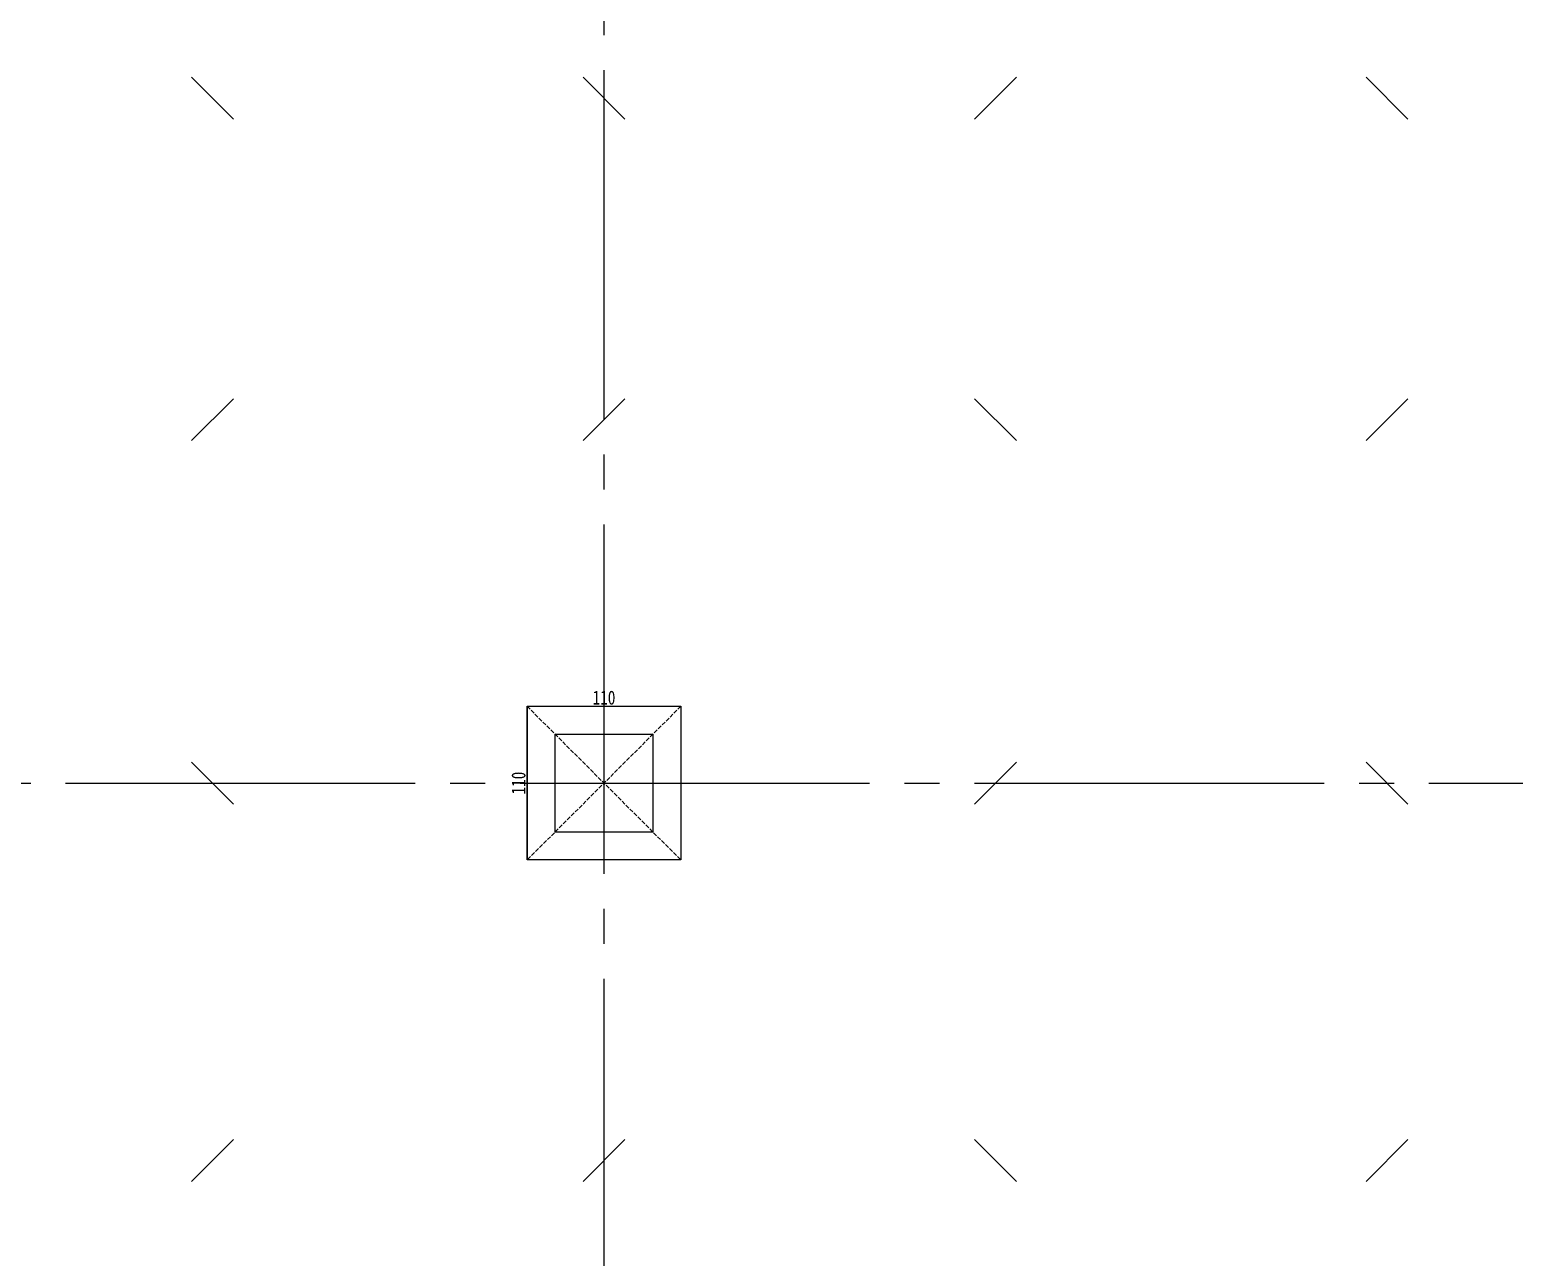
# Model space of a CAD drawing. Extents: x -3080 to 28500, y -1326 to 31609.
# Drawn here: x 10629 to 11691, y 7161 to 8039 of the extents above; entities that cross this region are included whole.
import ezdxf

# ---------------------------------------------------------------- set-up
doc = ezdxf.new("R2010")
doc.units = 0
doc.header["$LTSCALE"] = 100
doc.linetypes.add('X-S-FAB-L05$0$COL-CEN-LIN', pattern=[3.25, 2.5, -0.25, 0.25, -0.25])
doc.linetypes.add('X-S-FAB-L05$0$HIDDEN', pattern=[0.4, 0.3, -0.1])
for name, color, linetype in [('0-xref', 8, 'Continuous'), ('X-S-FAB-L05$0$BEAM', 8, 'Continuous'), ('X-S-FAB-L05$0$BLOCK', 8, 'Continuous'), ('X-S-FAB-L05$0$CCL', 8, 'X-S-FAB-L05$0$COL-CEN-LIN'), ('X-S-FAB-L05$0$COL', 8, 'Continuous'), ('X-S-FAB-L05$0$COL-S', 8, 'Continuous'), ('X-S-FAB-L05$0$S-鋼柱', 8, 'Continuous')]:
    doc.layers.add(name, color=color, linetype=linetype)
doc.layers.add('X-S-FAB-L05$0$XREF', color=8, linetype='Continuous', lineweight=0)
doc.styles.add('X-S-FAB-L05$0$DIM', font='', dxfattribs={"width": 0.8})
doc.styles.get('X-S-FAB-L05$0$DIM').set_extended_font_data('MingLiU')
doc.dimstyles.new('X-S-FAB-L05$0$JJP_005_defpoint', dxfattribs={"dimtxt": 20, "dimasz": 0.5, "dimexe": 0.5, "dimexo": 0.5, "dimgap": 0.5, "dimtad": 1, "dimdsep": 46, "dimtxsty": 'X-S-FAB-L05$0$DIM', "dimblk": 'X-S-FAB-L05$0$_None', "dimcen": 10, "dimclrd": 256, "dimclre": 256, "dimclrt": 256, "dimadec": 0, "dimazin": 0, "dimtfac": 1, "dimtix": 1, "dimtmove": 2, "dimatfit": 3, "dimldrblk": 'X-S-FAB-L05$0$_None', "dimfxl": 0.5, "dimtolj": 1, "dimtzin": 0, "dimarcsym": 0})

# ---------------------------------------------------------------- blocks, each defined once
blk = doc.blocks.new('*D174')
at = {"layer": 'DefPoints', "lineweight": -2, "transparency": 16777216}
blk.add_line((0, 0), (110, 0), dxfattribs=at)
at = {"layer": 'DefPoints', "color": 0, "transparency": 16777216}
for p in [(0, 0), (110, 0), (110, 0)]:
    blk.add_point(p, dxfattribs=at)
at = {"layer": 'DefPoints', "transparency": 16777216, "insert": (55, 6.1), "char_height": 10, "attachment_point": 5, "style": 'X-S-FAB-L05$0$DIM'}
blk.add_mtext('\\A1;110', dxfattribs=at)
blk = doc.blocks.new('X-S-FAB-L05$0$_None')
blk = doc.blocks.new('*D175')
at = {"layer": 'DefPoints', "lineweight": -2, "transparency": 16777216}
blk.add_line((0, 0), (0, -110), dxfattribs=at)
at = {"layer": 'DefPoints', "color": 0, "transparency": 16777216}
for p in [(0, 0), (0, -110), (0, -110)]:
    blk.add_point(p, dxfattribs=at)
at = {"layer": 'DefPoints', "transparency": 16777216, "insert": (-6.1, -55), "char_height": 10, "attachment_point": 5, "rotation": 90, "style": 'X-S-FAB-L05$0$DIM'}
blk.add_mtext('\\A1;110', dxfattribs=at)
blk = doc.blocks.new('X-S-FAB-L05$0$SC1')
at = {"layer": 'DefPoints'}
blk.add_line((27925, 8342.1), (27955, 8312.1), dxfattribs=at)
blk = doc.blocks.new('X-S-FAB-L05$0$VC(C)')
at = {"layer": 'X-S-FAB-L05$0$S-鋼柱'}
for p in [(-17180, -337.1), (-16900, -337.1), (-16340, -337.1), (-16620, -567.1), (-17180, -827.1), (-16340, -827.1), (-16620, -1097.1)]:
    blk.add_blockref('X-S-FAB-L05$0$SC1', p, dxfattribs=at)
at = {"layer": 'X-S-FAB-L05$0$S-鋼柱', "rotation": 90}
for p in [(19647.1, -19950), (19087.1, -20180), (19367.1, -20180), (19927.1, -20180), (19647.1, -20440), (19087.1, -20710), (19367.1, -20710), (19927.1, -20710)]:
    blk.add_blockref('X-S-FAB-L05$0$SC1', p, dxfattribs=at)
blk = doc.blocks.new('*U59')
at = {"layer": 'DefPoints', "linetype": 'X-S-FAB-L05$0$HIDDEN', "ltscale": 0.1}
for p, q in [((110, 0), (0, -110)), ((0, 0), (110, -110))]:
    blk.add_line(p, q, dxfattribs=at)
at = {"layer": 'X-S-FAB-L05$0$COL', "ltscale": 0.1}
blk.add_lwpolyline([(0, 0), (110, 0), (110, -110), (0, -110)], close=True, dxfattribs=at)
at = {"layer": 'DefPoints'}
dim = blk.add_linear_dim(base=(110, 0), p1=(0, 0), p2=(110, 0), dimstyle='X-S-FAB-L05$0$JJP_005_defpoint', override={"dimtxt": 10}, dxfattribs=at)
dim.commit()
dim.dimension.update_dxf_attribs({"geometry": '*D174', "text_midpoint": (55, 6.067)})
dim = blk.add_linear_dim(base=(0, -110), p1=(0, 0), p2=(0, -110), angle=90, dimstyle='X-S-FAB-L05$0$JJP_005_defpoint', override={"dimtxt": 10}, dxfattribs=at)
dim.commit()
dim.dimension.update_dxf_attribs({"geometry": '*D175', "text_midpoint": (-6.067, -55)})
blk = doc.blocks.new('X-S-FAB-L05$0$FAB2-L05')
at = {"layer": 'X-S-FAB-L05$0$CCL'}
for p, q in [((-15120, 11005), (-15120, 0)), ((-26880, 8220), (1210, 8220))]:
    blk.add_line(p, q, dxfattribs=at)
at = {"layer": 'X-S-FAB-L05$0$COL-S'}
blk.add_lwpolyline([(-15155, 8255), (-15085, 8255), (-15085, 8185), (-15155, 8185)], close=True, dxfattribs=at)
at = {"layer": 'X-S-FAB-L05$0$BEAM'}
blk.add_blockref('*U59', (-15175, 8275), dxfattribs=at)
blk = doc.blocks.new('X-S-FAB-L05')
at = {"layer": 'X-S-FAB-L05$0$COL-S'}
blk.add_lwpolyline([(11005, 7535), (11075, 7535), (11075, 7465), (11005, 7465)], close=True, dxfattribs=at)
at = {"layer": 'X-S-FAB-L05$0$BEAM'}
blk.add_blockref('*U59', (10985, 7555), dxfattribs=at)
at = {"layer": 'X-S-FAB-L05$0$BLOCK'}
blk.add_blockref('X-S-FAB-L05$0$FAB2-L05', (26160, -720), dxfattribs=at)
at = {"layer": 'X-S-FAB-L05$0$XREF'}
blk.add_blockref('X-S-FAB-L05$0$VC(C)', (0, 0), dxfattribs=at)

msp = doc.modelspace()

# ---------------------------------------------------------------- block references
at = {"layer": '0-xref'}
msp.add_blockref('X-S-FAB-L05', (0, 0), dxfattribs=at)

doc.saveas('drawing.dxf')
